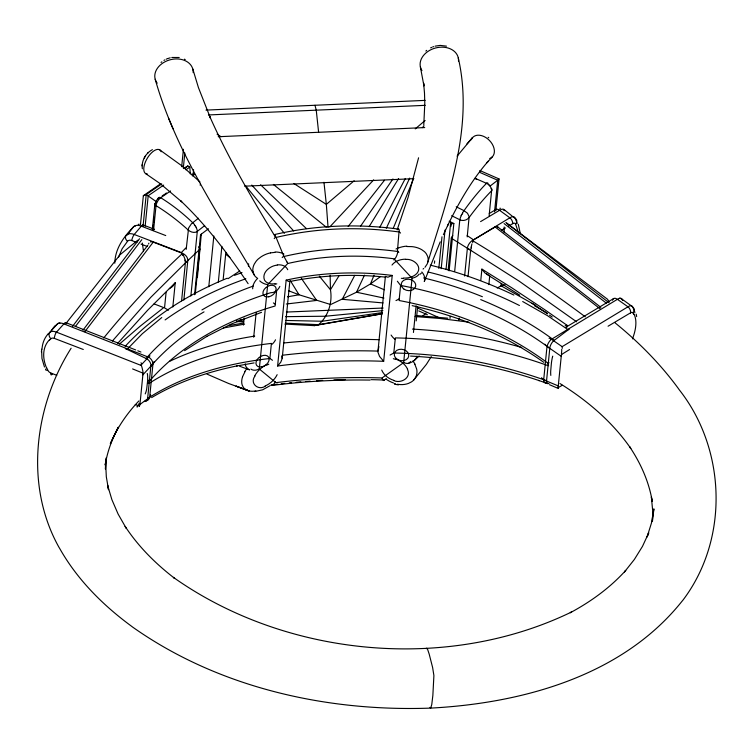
<?xml version="1.0" encoding="UTF-8"?>
<svg xmlns="http://www.w3.org/2000/svg" width="754" height="754" viewBox="0 0 754 754"><rect width="100%" height="100%" fill="white"/><g stroke="black" fill="none" stroke-linecap="round" stroke-linejoin="round"><path stroke-width="1.13" d="M152.412 149.65C145.654 153.119 141.111 161.177 142.346 168.773M105.39 468.997L105.626 462.607L106.314 476.782L108.538 489.704L107.633 485.406L111.903 499.695L118.114 514.068L126.144 528.12L125.155 526.424C138.368 546.537 155.578 563.69 174.598 578.309L173.392 577.375C286.068 657.111 447.028 672.398 571.598 611.975L570.269 612.729C590.853 601.673 610.043 587.8 625.745 570.401L624.491 571.928L634.368 559.449L642.474 546.386L648.751 532.833L647.092 536.952L651.447 523.059L653.906 508.865L652.399 521.561M652.38 521.391L652.757 511.448L651.352 496.914L652.238 501.24C648.93 481.674 640.712 463.295 629.713 446.877L630.787 448.46C612.399 421.835 587.3 400.534 559.968 383.541M44.477 367.019L41.96 358.489L41.583 349.187M41.413 351.939L41.451 351.336M114.806 263.212C114.985 248.481 124.24 236.068 134.25 226.181A9.896 6.522 40.6 0 1 141.328 226.181A5.024 1.583 -68.9 0 1 143.628 225.766M142.167 164.683L142.091 165.795M423.776 125.013L424.804 103.326L424.493 93.025L423.607 83.091L423.946 85.947L420.355 66.804M105.485 468.884L106.389 457.697L105.183 465.048C107.313 451.769 112.007 439.082 118.284 427.235L110.329 443.814C117.059 427.886 126.936 413.437 138.868 400.949M548.921 362.391L548.488 363.513A6.56 2.912 -61.1 0 0 548.158 364.7L546.48 381.552A6.513 2.875 -61 0 0 548.997 383.418M450.656 222.826L451.448 223.759L453.842 223.495L449.13 270.865M569.402 329.083A6.513 2.884 -61.2 0 0 568.874 329.319L553.511 340.893A6.513 2.893 -61.2 0 0 549.873 347.396L548.196 364.248A6.56 2.912 -61.1 0 0 548.328 365.096L548.592 365.699M148.142 383.569A6.503 4.43 47.8 0 0 148.302 383.447L148.868 382.806A6.56 4.477 47.7 0 0 149.273 381.939L150.96 365.153A6.513 4.449 47.8 0 0 147.049 358.942L126.22 348.989A6.513 4.43 47.8 0 0 125.362 348.782M144.4 401.533A6.513 4.43 47.6 0 0 147.548 399.243L149.235 382.448A6.56 4.477 47.7 0 0 149.028 381.232L148.661 380.214M150.951 366.01C182.251 330.224 225.54 306.727 270.535 292.75C274.993 292.825 278.113 290.149 279.838 286.454M277.613 366.001L283.127 365.294A264.296 104.363 1.9 0 1 377.745 361.109L383.673 361.298L392.221 275.417L386.34 274.739A264.296 213.043 11.6 0 0 291.732 278.952L286.162 280.12L277.613 366.001L280.714 362.288L282.184 358.536L289.866 280.922M140.461 224.701L143.354 195.663L160.63 183.778M143.072 226.153L146.219 194.579L161.695 183.929M145.173 226.143L148.199 195.738L163.675 185.098M152.317 229.876L154.881 203.806M153.034 228.716L153.448 224.569M153.656 222.496L154.165 217.312M155.305 205.899L155.616 202.788A3.233 1.499 -59.6 0 1 157.944 198.83L160.065 197.369M153.533 230.583L156.012 205.691A3.242 2.017 5.6 0 1 155.644 202.807M139.424 406.095L139.452 406.057A7.059 5.08 39.9 0 0 139.942 404.493L142.874 374.842A7.059 5.042 40.9 0 0 142.713 373.041L132.61 368.923M139.999 404.417L149.66 397.301L152.977 363.89L154.023 361.6M166.097 292.298L164.532 307.952L168.51 310.158M181.686 166.681L183.42 149.264M183.316 168.095L184.815 152.996M172.826 307.001L175.248 282.712L147.52 310.356L117.662 343.381M193.005 175.616L193.58 169.763M186.181 249.357L188.613 228L191.431 223.778L198.415 218.226M181.601 300.808L185.371 262.939A5.466 3.902 40.9 0 0 185.069 260.969L184.787 260.139M183.863 300.017L187.793 260.582A6.456 4.618 40.8 0 0 182.553 253.382L153.232 242.138A4.892 3.506 40.8 0 0 150.442 241.949M190.866 295.973L197.294 231.384A7.172 4.581 52.6 0 0 196.087 227.425M194.579 294.72L200.545 234.73L208.443 228.754M195.277 294.098L199.735 249.357A4.703 3.365 41 0 0 199.725 248.566L198.67 246.794M197.378 277.604L201.29 234.126M208.783 286.727L213.834 236.002M218.33 282.034L221.874 246.398M223.203 279.084L225.832 252.647M248.415 266.143L248.641 263.815M243.429 325.087L244.126 318.094M253.702 337.236L256.134 312.816M272.486 360.28L269.904 358.47L271.402 343.4C228.641 348.395 185.72 359.846 149.226 383.324M276.624 290.931L275.125 306.001C227.878 319.687 182.1 343.777 149.452 381.081M385.388 276.511L377.877 352.024L379.554 356.425L383.673 361.298M390.082 355.049L393.795 353.023L395.36 337.905C447.292 338.866 499.082 348.131 548.007 365.643M397.367 281.242L400.581 285.436L399.083 300.507C452.428 310.573 504.558 330.752 548.224 363.4M413.446 332.467L416.114 305.719M416.217 320.902L417.612 306.925M434.445 263.269L434.681 260.95M438.828 268.424L441.976 236.784M441.194 268.66L445.048 229.979M446.029 269.536L450.666 222.713M451.052 226.247L451.25 224.202M448.168 269.894L451.316 238.198A4.703 2.366 -56.7 0 1 451.448 237.406L452.758 235.531M449.987 318.452L450.195 316.416M454.7 271.138L459.808 219.744L451.646 215.701M458.922 320.186L459.129 318.056M467.207 236.897L469.139 216.681L467.508 213.259L464.03 210.658A148.972 53.77 -66.3 0 1 486.556 183.26M464.615 276.021L467.386 248.179A6.456 3.261 -56.5 0 1 472.353 240.535L495.161 226.982A4.892 2.469 -56.5 0 1 498.045 227.538M468.027 276.68L470.656 250.29A5.466 2.752 -56.6 0 1 471.212 248.283L471.203 248.254M480.779 280.328L481.9 269.121L511.542 287.632L544.35 309.442L567.083 325.313L566.895 327.245M489.12 215.701L491.599 190.819A3.242 2.017 5.7 0 0 491.212 188.387M494.558 211.817L497.697 180.244L499.035 178.934L479.827 170.517M495.887 210.507L499.035 178.934M488.846 284.663L489.742 275.719M497.216 288.066L501.042 285.794L501.259 283.57M561.645 354.408L561.626 354.465A7.059 3.553 -56.5 0 0 561.249 356.274L558.271 385.925L543.691 379.827L547.008 346.416L544.803 344.182M147.727 398.423C183.919 375.021 227.208 363.419 269.904 358.47M282.194 358.47L281.751 356.039M473.116 240.102L509.855 217.812A9.821 4.326 -54.8 0 1 515.142 218.255M473.088 240.272L472.692 242.656M378.904 346.557L378.018 351.1A270.988 108.472 2 0 0 282.326 355.257M418.583 157.793L408.065 197.491L397.151 229.847M289.856 281.355L288.707 281.496L286.218 280.158M552.569 356.793L552.739 356.142M427.895 261.949C447.914 196.511 474.219 127.124 458.272 57.87M118.529 257.237L122.157 248.735L127.549 241.289A4.967 3.553 40.8 0 1 131.799 240.564L136.926 242.524M242.505 376.812L244.975 371.76M374.05 275.21L370.487 283.909L356.51 292.222L330.667 304.531L299.036 294.767L288.471 290.714M393.202 228.453L413.692 178.434M440.223 241.836L424.304 281.525A13.779 10.745 11.8 0 0 421.825 271.977M145.22 393.899L145.842 392.334A40.037 28.643 41 0 0 146.7 388.828L147.492 381.967A50.725 36.277 41 0 0 147.548 374.776L147.256 373.475M200.13 185.126L200.498 184.287M461.09 215.616L461.806 214.174M364.465 275.153L356.51 292.222L383.909 298.066M386.331 228.226L409.686 178.095M443.38 234.664L448.432 223.919M447.518 225.851C458.621 202.939 471.41 180.583 488.158 161.281L486.848 162.76L492.55 156.606M175.248 282.712L172.619 286.463L169.311 288.716M254.984 376.076C249.414 383.145 258.151 390.958 265.144 386.265M354.738 275.342L342.222 299.3L383.041 302.938M379.762 227.425L405.341 178.462M426.302 648.732L426.707 648.176L427.424 648.845L429.186 654.095L432.626 667.535L433.899 675.565L432.853 695.471L431.759 704.604L430.657 708.11C326.425 711.861 218.462 687.761 132.45 626.951L131.234 626.018C102.846 605.132 77.36 579.638 59.886 548.818L58.84 547.065C24.467 485.406 34.194 406.472 71.121 348.235M144.212 158.048L145.513 155.833M431.297 356.567L426.396 364.361L413.833 379.912A14.703 12.139 8.1 0 1 411.392 381.939L408.404 383.447A18.153 15.089 9.1 0 1 398.3 384.38L397.311 384.248M462.551 212.854L462.588 212.788A10.377 3.525 -63.2 0 1 463.126 211.931L464.115 210.696L456.217 206.794M127.303 234.946L133.241 227.105A5.014 3.487 38.1 0 1 135.343 226.125M339.046 275.747L330.45 289.762C332.646 302.458 328.31 316.105 318.584 324.672L314.267 325.634L284.861 324.079M369.111 226.671L398.564 178.604M360.506 226.294L392.966 178.934M469.092 217.538L469.148 217.472A166.408 60.066 -66.3 0 1 491.599 190.771M72.459 326.444L139.518 238.764M75.475 326.397L141.818 239.649M82.987 330.129L147.822 245.248M84.844 331.685L153.232 242.138M457.056 156.172L472.57 137.586L466.924 143.901M348.169 226.492L384.455 180.281M66.088 323.325L120.084 254.701L137.746 240.215M103.675 338.018C128.076 308.122 154.193 279.574 182.553 253.382M112.403 341.025L150.753 297.359L187.586 260.771M424.983 267.312L427.169 264.023A18.002 13.327 6.1 0 0 427.659 256.445L426.378 253.9A14.703 10.782 7.7 0 0 424.398 251.6L421.722 249.668A18.153 13.176 8.5 0 0 412.014 246.633L406.953 246.52M126.069 235.512A9.821 6.475 40.5 0 1 134.193 234.494L141.328 226.172L165.748 235.568M413.833 379.912L415.605 377.415A18.002 14.76 6.2 0 0 416.67 369.092L414.823 364.229M142.874 374.842L152.977 363.89M146.125 358.442C162.421 339.715 182.534 324.314 204.032 311.883M48.265 333.994L57.389 323.966A5.099 3.544 54.1 0 1 59.943 323.08M54.363 338.452A4.995 1.838 -73.1 0 1 56.484 332.128L63.93 323.862A5.071 1.876 -73.3 0 1 66.512 323.692M127.106 349.338L142.327 333.73L161.771 317.538M49.462 340.158L50.867 338.753A4.411 3.157 40.8 0 1 54.42 338.405L83.289 349.488M329.743 226.973L373.673 179.867M422.41 127.624L424.002 125.909M125.136 346.388C153.109 315.888 189.16 293.806 227.246 278.207M148.359 152.459L147.501 153.326M134.203 234.475L181.328 252.562L185.691 248.075M274.23 238.641L275.728 236.747M282.203 257.538L283.73 256.03L276.087 237.416M55.523 325.671L57.398 323.975A8.671 5.617 41.8 0 1 63.92 323.909L148.463 357.151L140.857 365.332L56.484 332.146M414.229 360.61L419.149 355.907M185.371 262.939L199.735 249.357M422.692 316.124L425.982 313.108M119.273 344.248L140.451 325.964L163.731 307.594L154.136 303.919M420.204 274.173L421.354 273.155M149.66 397.301L150.621 395.897L150.489 394.474M354.173 180.753L326.341 204.391L328.056 227.529M415.237 128.896L425.115 120.508M425.878 51.055L426.707 50.358M161.045 62.441L161.846 61.8M197.294 231.384L204.607 225.691M568.167 329.781L547.64 315.756L522.692 301.534M490.402 185.823L497.697 180.244L479.563 172.298M393.795 353.023C445.718 353.843 497.574 363.221 546.499 380.713M380.421 276.633L370.487 283.909L384.361 289.8M384.634 379.809L386.255 378.668M183.938 168.623L187.803 165.955L189.791 167.124L190.319 173.948M185.927 169.782L189.791 167.124M162.185 195.908L164.315 194.447M165.022 193.957L166.436 192.986M157.954 198.83A3.186 2.008 55.5 0 1 160.677 197.774L170.574 190.969M192.506 175.88L194.626 174.419M408.8 363.042L410.402 361.958M184.607 350.648L207.02 336.293M228.028 278.697L239.753 270.978M183.91 168.462L187.803 165.955M270.026 385.718L262.599 389.827L254.711 391.533M562.258 348.376L562.135 346.651L627.969 306.803A4.995 3.242 63.5 0 1 630.608 312.891M561.626 354.465L569.562 349.545M392.146 275.464L387.858 277.236L385.567 276.379M566.037 327.151L613.615 298.593M480.59 221.61L499.582 210.291A9.896 4.345 -54.9 0 1 504.351 209.791L511.919 215.88M608.063 326.218L630.533 312.844M489.233 213.523L495.944 209.527M501.382 230.366L505.463 227.944M508.686 226.03L512.663 223.665A4.967 2.507 -56.5 0 1 515.566 224.089L518.573 233.137M151.611 397.603C177.897 381.892 207.284 371.995 237.19 365.869L236.567 366.001L254.098 362.91M163.938 60.386L164.815 59.886M562.248 385.303L558.346 387.518A7.059 3.61 -55.9 0 1 558.224 385.963M206.483 336.595L230.978 324.154L261.525 312.316M430.638 47.851L431.637 47.37M169.763 361.279C196.53 348.48 225.446 340.657 254.701 336.096M266.944 364.983L268.792 364.229M166.219 59.189L167.124 58.803M143.354 195.663L146.219 194.579L156.681 201.968M167.708 58.595L170.197 57.813M234.579 275.323L242.025 272.59M500.637 286.388L504.991 284.795M433.663 46.607L432.655 46.955M567.027 325.323L565.189 325.756M276.793 283.843L274.984 284.201M435.096 46.154L440.213 45.4L446.472 46.145M274.39 234.598C315.049 225.182 357.396 223.542 398.734 229.15M223.382 327.99L244.598 324.116M270.45 252.873L274.946 252.373M290.705 281.355C321.93 275.116 354.069 273.872 385.718 277.142M228.896 325.568L243.391 323.07M287.472 296.812L299.036 294.767L290.394 280.771M314.267 325.634L382.335 313.805M382.212 313.739L318.584 324.672L285.738 323.193M171.808 57.483L179.207 57.502M382.297 312.58L322.26 321.251L285.851 320.459M277.208 265.135C270.234 265.7 261.393 272.439 264.531 280.139A18.445 11.517 -39 0 0 275.125 283.711M272.637 385.388C304.936 381.175 337.556 379.601 370.12 380.082M286.322 304.013L316.671 300.431L301.242 278.207M382.881 310.601L325.511 316.228L285.643 316.652M138.227 224.353L139.264 224.268M286.388 312.062L383.136 308.028M205.983 110.103L425.115 100.386M208.434 114.947L425.228 105.334M218.226 136.728L424.719 127.577M244.654 186.181L413.692 178.689M201.327 234.928L200.545 234.73M499.817 208.283L500.515 208.292M240.045 319.47L243.57 319.545M405.803 259.433C412.975 258.49 422.853 266.19 416.962 273.372A18.445 13.779 16.7 0 1 403.371 278.056M236.454 320.978L243.495 321.289M403.428 278.509L401.335 278.32M236.633 321.524L243.683 321.901M412.447 329.093C449.403 331.1 486.16 337.151 521.702 347.49M410.562 356.067C454.313 358.386 497.744 366.642 539.27 380.647L538.648 380.44L547.856 383.626M416.057 315.521L447.819 318.179M415.105 316.557L439.365 318.414L468.818 322.147M488.206 274.776L484.916 272.976L481.9 269.121M400.581 285.436C453.927 295.502 506.057 315.681 549.723 348.329M394.549 384.163L398.404 384.898M412.174 305.634C458.988 316.143 504.558 334.352 543.747 362.316M393.334 358.706L395.388 359.281M430.261 265.144C459.045 272.241 487.131 282.232 513.87 295.05M393.748 380.563C400.836 383.946 411.854 377.679 407.405 369.319M394.333 383.522L395.322 383.805M139.452 406.057L135.258 404.568M239.536 366.19L249.451 369.837M255.832 390.874A18.153 13.44 -38.4 0 1 247.783 390.6L235.964 386.095L249.225 390.958L228.698 383.522L207.067 374.135M247.802 390.563L245.323 389.318M56.767 375.303L50.97 373.079A4.42 3.167 40.8 0 1 47.86 370.374L46.72 367.792M143.1 224.937L154.561 229.339M141.055 244.107L147.36 246.52M65.796 322.627L135.692 349.931M137.784 350.78L140.932 352.052M480.703 299.611C506.688 310.186 531.683 323.485 554.171 340.327M549.459 384.691L558.45 388.527M475.227 178.368L486.547 183.335A3.186 1.15 -66.3 0 1 487.979 183.618M474.766 178.406L476.651 179.226M417.358 307.943L438.649 317.472M418.743 310.912L427.386 314.729M449.158 221.224L453.842 223.495M184.428 59.17L185.23 59.575M543.691 379.827L541.504 377.763M501.042 285.794L535.698 305.445M486.424 274.098L519.732 295.144M534.388 305.662L547.131 313.108M467.386 248.179L518.969 281.035L576.584 321.779M472.353 240.526C511.316 263.957 548.846 289.706 585.311 316.85M451.316 238.198L470.656 250.29M217.067 134.174L220.997 136.7M293.853 183.514L326.341 204.391L323.966 182.289M159.839 149.933L182.034 165.955L199.998 181.959M145.513 173.514L160.442 183.816L181.771 201.846L180.743 200.875C206.69 225.408 228.226 254.145 248.113 283.664M467.16 235.597L473.192 239.621M547.008 346.416L561.221 356.293M531.919 303.193L547.64 313.871M549.477 315.134L552.23 317.038M562.135 346.651L551.457 339.281L617.394 299.319L627.969 306.803M612.493 300.215A5.071 3.299 63.6 0 1 617.375 299.376A8.671 3.657 -55.6 0 1 621.73 298.904L632.37 306.605L633.171 308.056M499.582 210.291L509.855 217.812A4.958 2.969 59.2 0 1 512.72 223.702M512.56 216.351L515.133 218.264A5.005 4.072 -20.9 0 1 515.632 224.117M488.158 137.294L488.762 137.746M505.906 222.515L609.015 302.788M504.115 223.58L606.301 303.127M600.844 307.34L497.527 226.756M495.161 226.982L600.288 308.97M506.82 223.231L607.592 299.31L609.006 301.826M226.219 254.616L229.885 257.519M273.382 184.428L326.312 227.208M615.066 322.844C638.647 341.986 660.202 363.748 678.185 388.272L679.231 389.771C726.291 449.459 729.061 539.082 683.039 600.024L681.729 601.607C622.05 676.093 522.334 703.246 430.657 708.11L429.95 707.441M188.114 229.932L188.189 229.998A166.408 104.693 55.5 0 0 156.021 205.653A6.456 2.997 -59.6 0 1 160.677 197.802M260.601 184.796L306.397 228.613M399.054 231.544L400.534 233.043M398.828 252.364L397.462 250.988L398.998 231.968A290.196 237.981 12.3 0 0 276.096 237.444M251.761 185.069L293.664 230.941M245.738 185.946L284.381 233.306M319.31 276.105L330.45 289.762L330.139 275.229M194.598 224.739L194.551 224.683A10.377 6.258 52.2 0 0 193.891 223.872L192.741 222.722A148.972 93.722 55.5 0 0 160.687 197.708M621.692 298.952L622.229 299.706M274.503 234.711L275.229 235.879M155.201 79.274C175.352 150.178 217.152 212.025 254.183 274.88L254.55 275.464M632.323 306.661A5.08 4.317 -37.1 0 1 633.049 312.957L633.775 314.248M195.475 225.983L196.266 227.359M622.436 300.026L622.738 300.516M181.328 252.562L182.892 255.512M275.549 237.246C251.582 197.765 228.057 157.822 209.329 115.522L210.46 118.114L198.453 87.643L192.77 68.916M275.276 235.974L275.587 236.492M254.183 274.88L252.967 271.751M286.774 261.591L283.956 256.501A268.49 220.177 12.3 0 1 397.386 251.45M286.803 261.647L287.151 262.317M274.833 235.55L274.437 234.739M287.227 262.458L287.774 263.485L267.698 284.644L259.301 368.998L275.917 382.655A261.911 95.852 1.5 0 1 382.052 377.952L403.663 362.599L412.061 278.235L393.918 258.773A261.911 215.729 12.6 0 0 287.783 263.504M515.368 218.754L515.821 219.753M168.585 118.274L173.09 128.84M516.028 220.262L516.443 221.299M516.829 222.373L517.178 223.467M518.281 224.258L520.241 233.193M314.965 105.277L316.246 110.159L318.612 132.261M558.299 388.056L558.13 387.302M636.178 314.173L636.678 316.586M142.308 243.024L143.458 250.903M550.825 375.417L550.722 374.38A40.037 20.16 -56.6 0 1 550.712 370.911L551.315 364.059A50.725 25.542 -56.6 0 1 552.503 356.821M504.153 226.973L504.219 232.637M283.561 343.004A299.781 119.999 2 0 1 379.224 339.705M410.506 362.024A6.833 4.062 32.3 0 1 403.682 362.523M383.918 380.544A6.899 1.706 74.5 0 1 382.042 378.282M384.549 379.893A6.899 1.706 74.5 0 1 384.493 380.063A268.49 99.886 1.6 0 0 371.1 379.648M271.148 385.049A268.49 99.886 1.6 0 1 277.887 384.201M281.28 383.795A268.49 99.886 1.6 0 1 284.692 383.418M289.263 382.938A268.49 99.886 1.6 0 1 291.562 382.702M296.181 382.269A268.49 99.886 1.6 0 1 300.818 381.863M305.483 381.496A268.49 99.886 1.6 0 1 310.177 381.156M316.576 380.742A268.49 99.886 1.6 0 1 322.665 380.412M333.909 379.931A268.49 99.886 1.6 0 1 345.219 379.639M275.408 381.835A6.899 3.082 -70.2 0 1 271.082 385.19M259.244 368.923A6.833 4.901 -21.3 0 1 250.912 369.102M267.642 284.569A6.833 3.054 26.3 0 1 259.734 280.865M397.82 251.073A6.899 2.959 -69.4 0 1 393.861 259.951M419.092 274.098A6.833 3.883 -20.3 0 1 412.08 278.16M397.499 229.178A6.692 2.215 -68 0 1 399.215 231.346M421.957 70.612A19.481 14.826 -14.7 0 1 435.576 47.983A19.481 14.826 -14.7 0 1 458.507 61.074M423.72 268.481A27.182 20.622 13.5 0 1 423.051 269.046M396.029 248.999A26.607 19.331 8.4 0 1 406.849 246.115M392.014 265.04A18.087 13.242 11.6 0 1 405.765 259.188M412.843 361.015A27.182 21.687 14.1 0 1 415.002 364.173M393.465 382.957A26.607 22.092 9.1 0 1 386.114 379.177M395.482 359.008A18.445 14.797 17.9 0 1 407.631 369.272M393.824 380.346A18.087 14.892 12.8 0 1 381.712 370.063M244.711 371.684A27.182 18.699 -39.8 0 1 247.142 368.301M242.571 376.812A18.002 13.289 -35.5 0 0 242.204 385.115L243.438 387.471A14.703 10.848 -37.2 0 0 245.333 389.309M254.645 376.02A18.445 12.535 -42.8 0 1 266.907 364.606M277.152 374.681A18.087 13.016 -40.5 0 1 265.106 386.001M157.19 83.185A19.481 14.826 -14.7 0 1 169.518 59.952A19.481 14.826 -14.7 0 1 193.184 72.62M257.048 277.953A27.182 17.634 -37.2 0 1 254.513 275.493M253.005 271.732A18.002 11.866 -30.5 0 1 254.268 264.136L255.983 261.459A14.703 9.5 -31.3 0 1 258.273 258.961L261.12 256.794A18.153 11.527 -31.6 0 1 270.441 252.91M275.135 251.968A26.607 16.918 -31.6 0 1 283.928 254.07M277.302 264.871A18.087 11.376 -34.4 0 1 287.736 269.715M249.527 369.733A13.779 9.331 -37 0 1 245.229 363.805M197.378 231.459A6.626 4.844 25.7 0 1 188.227 229.979M194.381 224.899A10.858 6.56 52.1 0 1 195.229 226.096M192.6 175.041A4.835 3.204 5.9 0 1 193.674 174.674M192.025 174.928A3.186 2.008 55.5 0 1 194.23 174.202M49.736 332.41A8.624 5.608 41.6 0 1 56.484 332.194M50.838 338.782A5.08 3.516 50.4 0 1 49.811 332.486M51.159 331.176A44.675 31.988 40.8 0 1 55.334 325.492M52.328 374.173A4.995 1.282 -65.1 0 1 50.904 373.164M41.998 349.394A43.845 31.395 40.8 0 1 48.143 333.89M47.728 370.148A5.08 1.725 -27.5 0 1 45.674 369.045M46.503 367.811A37.134 26.588 40.8 0 1 49.274 339.979M148.481 357.019A6.117 3.723 43.6 0 1 152.789 363.786M148.463 357.273A4.967 1.659 -67.9 0 1 150.037 355.897M149.462 397.226A6.117 4.552 52.7 0 1 145.315 400.798M140.96 362.806A8.878 2.686 88.1 0 1 141.714 363.748M140.998 364.682A6.748 0.848 79.2 0 1 143.345 374.559M139.226 403.239A6.748 1.197 -70.4 0 1 137.511 406.34M137.275 407.075A8.878 2.667 -88.2 0 1 136.842 406.708M201.912 309.96A283.476 208.283 2.9 0 1 253.203 286.086M275.502 304.428A10.716 1.508 40 0 1 273.391 302.91M165.098 319.932A307.538 220.649 1.5 0 1 245.851 278.782M275.521 339.8A10.716 8.209 -54.6 0 1 271.949 344.342M147.473 174.051A13.798 6.409 -59.6 0 1 147.454 157.972A13.798 6.409 -59.6 0 1 161.177 151.761M252.675 288.801A13.779 9.331 -37 0 1 257.689 278.33M148.585 243.994A4.892 3.506 40.8 0 1 148.896 243.165M131.771 240.592A4.958 1.565 -68.9 0 1 134.193 234.522M127.511 241.337A5.005 3.497 36.9 0 1 126.135 235.568M182.807 254.258A8.266 1.744 70.1 0 1 185.296 260.187M495.067 210.724A5.024 3.007 59.1 0 1 499.563 210.366M503.257 209.998A5.014 4.09 -22.4 0 1 504.803 210.677M471.91 243.91A8.266 1.037 -75.4 0 1 471.165 247.076M471.297 247.133A4.967 1.291 -73.4 0 1 471.024 247.906M471.278 139.726A13.798 9.576 45.5 0 1 489.393 140.395A13.798 9.576 45.5 0 1 489.723 158.5M395.294 339.507A10.716 5.806 59.4 0 1 391.1 335.049M423.644 277.943A283.476 201.667 13.6 0 1 482.39 296.718M399.149 298.81A10.716 3.902 -41 0 1 395.982 300.573M428.036 271.977A307.538 212.213 13.7 0 1 519.431 305.493M627.959 306.85A8.624 3.666 -55.5 0 1 632.389 306.576M619.411 298.245A5.099 4.383 -41.6 0 1 621.664 298.98M633.275 307.943A43.845 22.149 -56.5 0 1 634.859 312.618M630.533 312.853A4.411 2.224 -56.5 0 1 633.011 312.929M633.935 314.05A37.134 18.756 -56.5 0 1 632.455 338.857M547.15 346.303A6.117 2.281 -56.3 0 1 551.476 339.14M549.016 338.216A4.967 3.035 57.7 0 1 551.419 339.404M546.97 382.768A6.117 3.11 -66.3 0 1 543.822 379.743M561.711 349.404A6.748 1.508 -84.2 0 1 561.391 354.107M557.969 385.746A6.748 1.008 65.4 0 1 557.809 385.483M486.547 183.354A6.456 4.477 45.5 0 1 491.58 190.809M459.893 219.687A7.172 2.714 -64.2 0 1 461.25 215.701M469.016 217.51A6.626 5.287 -7.1 0 1 459.742 219.829M462.061 214.372A10.858 3.695 -63.2 0 1 462.739 213.156M489.016 184.862A3.233 2.234 45.5 0 1 489.864 185.814M417.009 356.19A13.779 10.745 11.8 0 1 410.327 362.74M489.327 138.218L489.327 138.218M261.968 366.84A7.295 5.024 -35.2 0 0 268.556 357.019A7.295 5.024 -35.2 0 0 257.123 359.62A7.295 5.024 -35.2 0 0 261.968 366.84M268.829 296.793A7.295 5.024 -35.2 0 0 275.578 287.029A7.295 5.024 -35.2 0 0 264.164 289.461A7.295 5.024 -35.2 0 0 268.829 296.793M404.04 289.168A7.295 5.702 9.3 0 0 415.699 286.181A7.295 5.702 9.3 0 0 405.784 279.451A7.295 5.702 9.3 0 0 404.04 289.168M396.99 359.177A7.295 5.702 9.3 0 0 408.706 356.312A7.295 5.702 9.3 0 0 398.904 349.488A7.295 5.702 9.3 0 0 396.99 359.177"/></g></svg>
